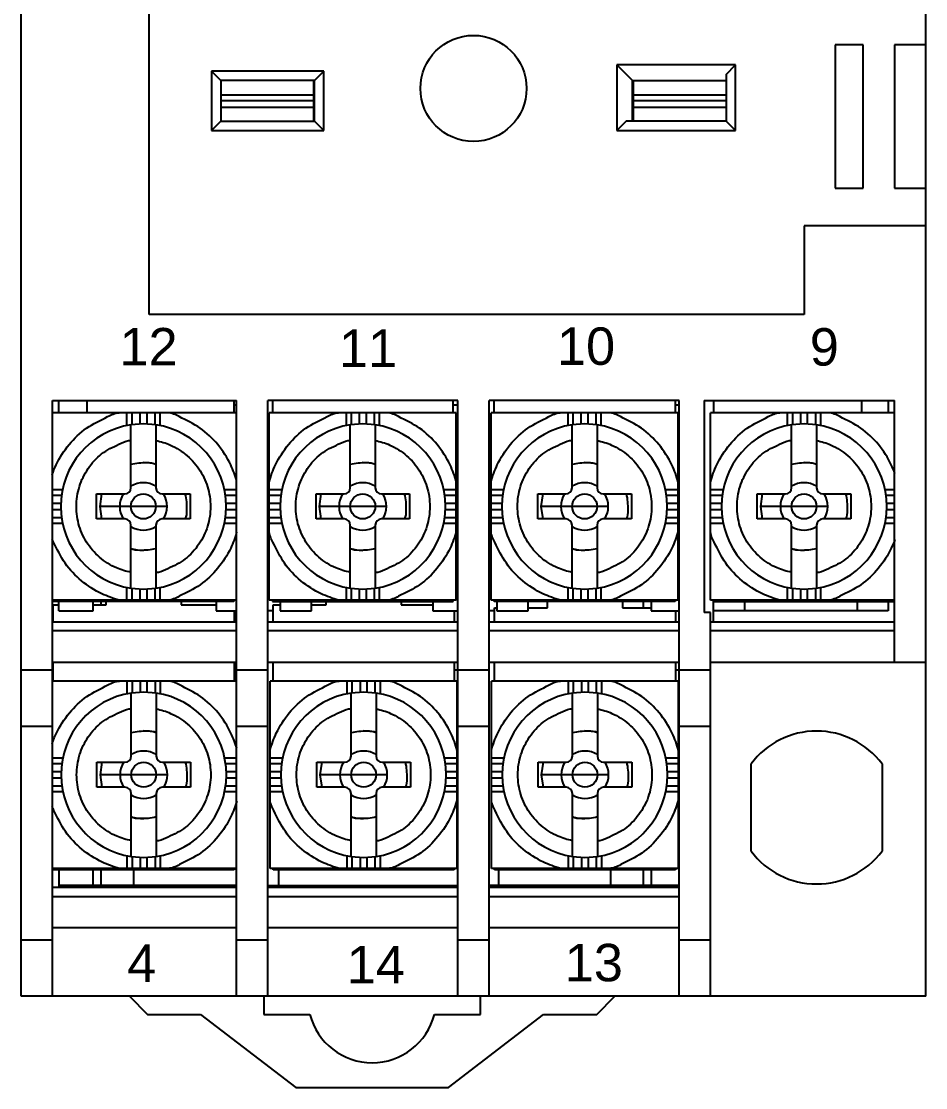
# Model space of a CAD drawing. Header units: millimetres. Extents: x -145.4 to -116.4, y 161.4 to 236.1.
# Drawn here: x -145.4 to -116.4, y 161.4 to 195.57 of the extents above; entities that cross this region are included whole.
import ezdxf

# ---------------------------------------------------------------- set-up
doc = ezdxf.new("R2010")
doc.units = ezdxf.units.MM
doc.layers.add('CMNT', color=7, linetype='Continuous', lineweight=13)
doc.layers.add('中線', color=3, linetype='Continuous', lineweight=25)
doc.styles.get("Standard").update_dxf_attribs({"font": 'simplex.shx', "bigfont": 'extfont2.shx'})

msp = doc.modelspace()

# ---------------------------------------------------------------- linework, layer by layer
at = {"layer": '中線', "color": 0}
for p, q in [((-145.4, 164.327), (-145.4, 236.121)), ((-116.403, 164.327), (-116.403, 236.121)), ((-141.301, 186.175), (-141.301, 204.274)), ((-119.302, 194.825), (-119.302, 190.225)), ((-118.403, 194.825), (-119.302, 194.825)), ((-118.403, 190.225), (-118.403, 194.825)), ((-117.403, 194.825), (-117.403, 190.225)), ((-116.403, 194.825), (-117.403, 194.825)), ((-122.502, 194.175), (-126.302, 194.175)), ((-126.302, 194.175), (-126.302, 192.075)), ((-125.802, 193.675), (-126.302, 194.175)), ((-122.802, 193.875), (-122.502, 194.175)), ((-122.502, 192.075), (-122.502, 194.175)), ((-139.001, 193.675), (-139.301, 193.975)), ((-135.701, 193.975), (-139.301, 193.975)), ((-139.301, 193.975), (-139.301, 192.075)), ((-136.001, 193.675), (-135.701, 193.975)), ((-135.701, 192.075), (-135.701, 193.975)), ((-122.802, 193.875), (-122.802, 192.375)), ((-136.001, 193.675), (-139.001, 193.675)), ((-139.001, 193.675), (-139.001, 192.375)), ((-136.025, 192.375), (-136.025, 193.675)), ((-136.001, 193.475), (-136.025, 193.475)), ((-136.001, 192.375), (-136.001, 193.675)), ((-125.779, 193.475), (-125.802, 193.475)), ((-125.8, 192.375), (-125.8, 193.677)), ((-125.798, 193.675), (-122.802, 193.675)), ((-125.779, 193.675), (-125.779, 192.375)), ((-139.001, 193.221), (-136.025, 193.221)), ((-125.779, 193.221), (-122.802, 193.221)), ((-136.025, 193.025), (-139.001, 193.025)), ((-139.001, 192.828), (-136.025, 192.828)), ((-122.802, 193.025), (-125.779, 193.025)), ((-125.779, 192.828), (-122.802, 192.828)), ((-139.001, 192.375), (-139.301, 192.075)), ((-139.301, 192.075), (-135.701, 192.075)), ((-139.001, 192.375), (-136.001, 192.375)), ((-136.001, 192.375), (-135.701, 192.075)), ((-126.002, 192.375), (-126.302, 192.075)), ((-126.302, 192.075), (-122.502, 192.075)), ((-122.802, 192.375), (-126.002, 192.375)), ((-122.802, 192.375), (-122.502, 192.075)), ((-119.302, 190.225), (-118.403, 190.225)), ((-117.403, 190.225), (-116.403, 190.225)), ((-120.302, 189.025), (-120.302, 186.175)), ((-116.403, 189.025), (-120.302, 189.025)), ((-120.302, 186.175), (-141.301, 186.175)), ((-144.4, 183.426), (-138.501, 183.426)), ((-144.4, 164.327), (-144.4, 183.426)), ((-144.2, 183.026), (-144.2, 183.426)), ((-143.285, 183.026), (-143.285, 183.426)), ((-138.586, 183.426), (-138.586, 183.026)), ((-138.501, 183.276), (-138.586, 183.276)), ((-138.501, 164.327), (-138.501, 183.426)), ((-131.402, 183.426), (-137.501, 183.426)), ((-137.501, 164.327), (-137.501, 183.426)), ((-137.351, 183.426), (-137.351, 183.026)), ((-131.551, 183.026), (-131.551, 183.426)), ((-131.402, 183.276), (-131.551, 183.276)), ((-131.402, 164.327), (-131.402, 183.426)), ((-124.302, 183.426), (-130.402, 183.426)), ((-130.402, 164.327), (-130.402, 183.426)), ((-130.24, 183.026), (-130.24, 183.426)), ((-124.44, 183.426), (-124.44, 183.026)), ((-124.302, 183.276), (-124.44, 183.276)), ((-124.302, 164.327), (-124.302, 183.426)), ((-123.502, 183.426), (-117.403, 183.426)), ((-123.502, 183.426), (-123.502, 176.626)), ((-123.202, 183.426), (-123.202, 183.026)), ((-118.453, 183.026), (-118.453, 183.426)), ((-117.603, 183.426), (-117.603, 183.026)), ((-117.403, 175.026), (-117.403, 183.426)), ((-138.501, 183.026), (-144.4, 183.026)), ((-142.023, 183.026), (-142.023, 182.621)), ((-141.849, 182.651), (-141.849, 183.026)), ((-141.59, 182.674), (-141.59, 183.026)), ((-141.381, 183.026), (-141.381, 182.674)), ((-141.121, 183.026), (-141.121, 182.651)), ((-140.948, 182.621), (-140.948, 183.026)), ((-131.452, 183.026), (-137.451, 183.026)), ((-137.451, 177.026), (-137.451, 183.026)), ((-134.988, 183.026), (-134.988, 182.621)), ((-134.815, 182.651), (-134.815, 183.026)), ((-134.555, 182.674), (-134.555, 183.026)), ((-134.347, 183.026), (-134.347, 182.674)), ((-134.087, 183.026), (-134.087, 182.651)), ((-133.914, 182.621), (-133.914, 183.026)), ((-131.452, 177.026), (-131.452, 183.026)), ((-124.34, 183.026), (-130.34, 183.026)), ((-130.34, 177.026), (-130.34, 183.026)), ((-127.877, 183.026), (-127.877, 182.621)), ((-127.704, 182.651), (-127.704, 183.026)), ((-127.444, 182.674), (-127.444, 183.026)), ((-127.236, 183.026), (-127.236, 182.674)), ((-126.976, 183.026), (-126.976, 182.651)), ((-126.803, 182.621), (-126.803, 183.026)), ((-124.34, 177.026), (-124.34, 183.026)), ((-117.403, 183.026), (-123.302, 183.026)), ((-123.302, 177.026), (-123.302, 183.026)), ((-120.84, 183.026), (-120.84, 182.621)), ((-120.666, 182.651), (-120.666, 183.026)), ((-120.407, 182.674), (-120.407, 183.026)), ((-120.198, 183.026), (-120.198, 182.674)), ((-119.938, 183.026), (-119.938, 182.651)), ((-119.765, 182.621), (-119.765, 183.026)), ((-141.485, 182.676), (-141.885, 182.645)), ((-141.885, 180.626), (-141.885, 182.645)), ((-141.085, 182.645), (-141.485, 182.676)), ((-141.085, 182.645), (-141.085, 180.626)), ((-134.451, 182.676), (-134.851, 182.645)), ((-134.851, 180.626), (-134.851, 182.645)), ((-134.051, 182.645), (-134.451, 182.676)), ((-134.051, 182.645), (-134.051, 180.626)), ((-127.34, 182.676), (-127.74, 182.645)), ((-127.74, 180.626), (-127.74, 182.645)), ((-126.94, 182.645), (-127.34, 182.676)), ((-126.94, 182.645), (-126.94, 180.626)), ((-120.302, 182.676), (-120.702, 182.645)), ((-120.702, 180.626), (-120.702, 182.645)), ((-119.902, 182.645), (-120.302, 182.676)), ((-119.902, 182.645), (-119.902, 180.626)), ((-131.452, 180.976), (-131.402, 180.976)), ((-124.34, 180.976), (-124.302, 180.976)), ((-144.08, 180.563), (-144.4, 180.563)), ((-138.501, 180.563), (-138.891, 180.563)), ((-137.046, 180.563), (-137.451, 180.563)), ((-131.452, 180.563), (-131.856, 180.563)), ((-129.935, 180.563), (-130.34, 180.563)), ((-124.34, 180.563), (-124.745, 180.563)), ((-122.897, 180.563), (-123.302, 180.563)), ((-117.403, 180.563), (-117.708, 180.563)), ((-144.4, 180.39), (-144.11, 180.39)), ((-144.4, 180.13), (-144.133, 180.13)), ((-142.985, 180.426), (-142.085, 180.426)), ((-142.985, 179.626), (-142.985, 180.426)), ((-142.827, 180.426), (-142.885, 180.026)), ((-140.885, 180.426), (-139.986, 180.426)), ((-139.986, 180.426), (-139.986, 179.626)), ((-138.861, 180.39), (-138.501, 180.39)), ((-138.838, 180.13), (-138.501, 180.13)), ((-137.451, 180.39), (-137.076, 180.39)), ((-137.451, 180.13), (-137.099, 180.13)), ((-135.951, 180.426), (-135.051, 180.426)), ((-135.951, 179.626), (-135.951, 180.426)), ((-135.793, 180.426), (-135.851, 180.026)), ((-133.851, 180.426), (-132.951, 180.426)), ((-132.951, 180.426), (-132.951, 179.626)), ((-131.827, 180.39), (-131.452, 180.39)), ((-131.804, 180.13), (-131.452, 180.13)), ((-130.34, 180.39), (-129.965, 180.39)), ((-130.34, 180.13), (-129.988, 180.13)), ((-128.84, 180.426), (-127.94, 180.426)), ((-128.84, 179.626), (-128.84, 180.426)), ((-128.681, 180.426), (-128.74, 180.026)), ((-126.74, 180.426), (-125.84, 180.426)), ((-125.84, 180.426), (-125.84, 179.626)), ((-124.715, 180.39), (-124.34, 180.39)), ((-124.692, 180.13), (-124.34, 180.13)), ((-123.302, 180.39), (-122.927, 180.39)), ((-123.302, 180.13), (-122.95, 180.13)), ((-121.802, 180.426), (-120.902, 180.426)), ((-121.802, 179.626), (-121.802, 180.426)), ((-121.644, 180.426), (-121.702, 180.026)), ((-119.702, 180.426), (-118.803, 180.426)), ((-118.803, 180.426), (-118.803, 179.626)), ((-117.678, 180.39), (-117.403, 180.39)), ((-117.655, 180.13), (-117.403, 180.13)), ((-144.133, 179.922), (-144.4, 179.922)), ((-140.725, 180.026), (-142.885, 180.026)), ((-142.885, 180.026), (-142.827, 179.626)), ((-138.501, 179.922), (-138.838, 179.922)), ((-137.099, 179.922), (-137.451, 179.922)), ((-133.691, 180.026), (-135.851, 180.026)), ((-135.851, 180.026), (-135.793, 179.626)), ((-131.452, 179.922), (-131.804, 179.922)), ((-129.988, 179.922), (-130.34, 179.922)), ((-126.58, 180.026), (-128.74, 180.026)), ((-128.74, 180.026), (-128.681, 179.626)), ((-124.34, 179.922), (-124.692, 179.922)), ((-122.95, 179.922), (-123.302, 179.922)), ((-119.542, 180.026), (-121.702, 180.026)), ((-121.702, 180.026), (-121.644, 179.626)), ((-117.403, 179.922), (-117.655, 179.922)), ((-144.11, 179.662), (-144.4, 179.662)), ((-144.4, 179.489), (-144.08, 179.489)), ((-142.085, 179.626), (-142.985, 179.626)), ((-141.885, 177.406), (-141.885, 179.426)), ((-141.085, 179.426), (-141.085, 177.406)), ((-139.986, 179.626), (-140.885, 179.626)), ((-138.891, 179.489), (-138.501, 179.489)), ((-138.501, 179.662), (-138.861, 179.662)), ((-137.076, 179.662), (-137.451, 179.662)), ((-137.451, 179.489), (-137.046, 179.489)), ((-135.051, 179.626), (-135.951, 179.626)), ((-134.851, 177.406), (-134.851, 179.426)), ((-134.051, 179.426), (-134.051, 177.406)), ((-132.951, 179.626), (-133.851, 179.626)), ((-131.856, 179.489), (-131.452, 179.489)), ((-131.452, 179.662), (-131.827, 179.662)), ((-129.965, 179.662), (-130.34, 179.662)), ((-130.34, 179.489), (-129.935, 179.489)), ((-127.94, 179.626), (-128.84, 179.626)), ((-127.74, 177.406), (-127.74, 179.426)), ((-126.94, 179.426), (-126.94, 177.406)), ((-125.84, 179.626), (-126.74, 179.626)), ((-124.745, 179.489), (-124.34, 179.489)), ((-124.34, 179.662), (-124.715, 179.662)), ((-122.927, 179.662), (-123.302, 179.662)), ((-123.302, 179.489), (-122.897, 179.489)), ((-120.902, 179.626), (-121.802, 179.626)), ((-120.702, 177.406), (-120.702, 179.426)), ((-119.902, 179.426), (-119.902, 177.406)), ((-118.803, 179.626), (-119.702, 179.626)), ((-117.708, 179.489), (-117.403, 179.489)), ((-117.403, 179.662), (-117.678, 179.662)), ((-131.452, 178.976), (-131.402, 178.976)), ((-124.34, 178.976), (-124.302, 178.976)), ((-142.023, 177.431), (-142.023, 177.026)), ((-141.885, 177.406), (-141.485, 177.376)), ((-141.849, 177.026), (-141.849, 177.401)), ((-141.59, 177.026), (-141.59, 177.378)), ((-141.485, 177.376), (-141.085, 177.406)), ((-141.381, 177.378), (-141.381, 177.026)), ((-141.121, 177.401), (-141.121, 177.026)), ((-140.948, 177.026), (-140.948, 177.431)), ((-134.988, 177.431), (-134.988, 177.026)), ((-134.851, 177.406), (-134.451, 177.376)), ((-134.815, 177.026), (-134.815, 177.401)), ((-134.555, 177.026), (-134.555, 177.378)), ((-134.451, 177.376), (-134.051, 177.406)), ((-134.347, 177.378), (-134.347, 177.026)), ((-134.087, 177.401), (-134.087, 177.026)), ((-133.914, 177.026), (-133.914, 177.431)), ((-127.877, 177.431), (-127.877, 177.026)), ((-127.74, 177.406), (-127.34, 177.376)), ((-127.704, 177.026), (-127.704, 177.401)), ((-127.444, 177.026), (-127.444, 177.378)), ((-127.34, 177.376), (-126.94, 177.406)), ((-127.236, 177.378), (-127.236, 177.026)), ((-126.976, 177.401), (-126.976, 177.026)), ((-126.803, 177.026), (-126.803, 177.431)), ((-120.84, 177.431), (-120.84, 177.026)), ((-120.702, 177.406), (-120.302, 177.376)), ((-120.666, 177.026), (-120.666, 177.401)), ((-120.407, 177.026), (-120.407, 177.378)), ((-120.302, 177.376), (-119.902, 177.406)), ((-120.198, 177.378), (-120.198, 177.026)), ((-119.938, 177.401), (-119.938, 177.026)), ((-119.765, 177.026), (-119.765, 177.431)), ((-138.501, 177.026), (-144.4, 177.026)), ((-144.385, 176.976), (-144.385, 177.026)), ((-138.586, 176.976), (-144.385, 176.976)), ((-144.376, 176.876), (-144.2, 176.876)), ((-144.376, 176.326), (-144.376, 176.876)), ((-144.2, 176.676), (-144.2, 176.976)), ((-143.101, 176.676), (-143.101, 176.976)), ((-143.101, 176.876), (-142.676, 176.876)), ((-142.851, 176.976), (-142.851, 176.876)), ((-142.676, 176.876), (-142.676, 176.976)), ((-140.276, 176.976), (-140.276, 176.876)), ((-140.276, 176.876), (-139.151, 176.876)), ((-139.151, 176.976), (-139.151, 176.676)), ((-138.586, 177.026), (-138.586, 176.976)), ((-131.452, 177.026), (-137.451, 177.026)), ((-137.351, 177.026), (-137.351, 176.976)), ((-137.351, 176.976), (-131.551, 176.976)), ((-137.325, 176.876), (-137.101, 176.876)), ((-137.325, 176.326), (-137.325, 176.876)), ((-137.101, 176.976), (-137.101, 176.676)), ((-136.101, 176.676), (-136.101, 176.976)), ((-136.101, 176.876), (-135.626, 176.876)), ((-135.626, 176.876), (-135.626, 176.976)), ((-133.226, 176.976), (-133.226, 176.876)), ((-133.226, 176.876), (-132.201, 176.876)), ((-132.201, 176.976), (-132.201, 176.676)), ((-131.551, 176.976), (-131.551, 177.026)), ((-124.34, 177.026), (-130.34, 177.026)), ((-130.24, 176.976), (-130.24, 177.026)), ((-124.44, 176.976), (-130.24, 176.976)), ((-130.228, 176.776), (-130.152, 176.776)), ((-130.228, 176.326), (-130.228, 176.776)), ((-130.152, 176.976), (-130.152, 176.676)), ((-129.152, 176.676), (-129.152, 176.976)), ((-129.152, 176.776), (-128.528, 176.776)), ((-128.528, 176.776), (-128.528, 176.976)), ((-126.129, 176.976), (-126.129, 176.776)), ((-126.129, 176.776), (-125.202, 176.776)), ((-125.452, 176.776), (-125.452, 176.976)), ((-125.202, 176.976), (-125.202, 176.676)), ((-124.44, 177.026), (-124.44, 176.976)), ((-117.403, 177.026), (-123.302, 177.026)), ((-123.202, 176.326), (-123.202, 177.026)), ((-123.202, 176.976), (-117.403, 176.976)), ((-122.202, 176.676), (-122.202, 176.976)), ((-118.603, 176.976), (-118.603, 176.676)), ((-117.603, 176.976), (-117.603, 176.676)), ((-144.2, 176.676), (-143.101, 176.676)), ((-139.151, 176.676), (-138.501, 176.676)), ((-138.576, 176.676), (-138.576, 176.326)), ((-137.325, 176.676), (-137.501, 176.676)), ((-137.101, 176.676), (-136.101, 176.676)), ((-132.201, 176.676), (-131.402, 176.676)), ((-131.526, 176.676), (-131.526, 176.326)), ((-130.228, 176.676), (-130.402, 176.676)), ((-130.152, 176.676), (-129.152, 176.676)), ((-125.202, 176.676), (-124.302, 176.676)), ((-124.429, 176.676), (-124.429, 176.326)), ((-123.302, 176.626), (-123.502, 176.626)), ((-123.302, 164.327), (-123.302, 176.626)), ((-117.603, 176.676), (-123.202, 176.676)), ((-144.4, 176.326), (-138.501, 176.326)), ((-144.4, 176.046), (-138.501, 176.046)), ((-137.501, 176.326), (-131.402, 176.326)), ((-137.501, 176.046), (-131.402, 176.046)), ((-130.402, 176.326), (-124.302, 176.326)), ((-130.402, 176.046), (-124.302, 176.046)), ((-123.302, 176.326), (-117.403, 176.326)), ((-123.302, 176.046), (-117.403, 176.046)), ((-138.501, 175.026), (-144.4, 175.026)), ((-144.376, 174.426), (-144.376, 175.026)), ((-138.576, 175.026), (-138.576, 174.426)), ((-131.402, 175.026), (-137.501, 175.026)), ((-137.325, 174.426), (-137.325, 175.026)), ((-131.526, 175.026), (-131.526, 174.426)), ((-124.302, 175.026), (-130.402, 175.026)), ((-130.228, 174.426), (-130.228, 175.026)), ((-124.429, 175.026), (-124.429, 174.426)), ((-116.403, 175.026), (-123.302, 175.026)), ((-144.4, 174.776), (-145.4, 174.776)), ((-137.501, 174.776), (-138.576, 174.776)), ((-130.402, 174.776), (-131.526, 174.776)), ((-123.302, 174.776), (-124.429, 174.776)), ((-138.501, 174.426), (-144.4, 174.426)), ((-142.013, 174.426), (-142.013, 174.021)), ((-141.84, 174.051), (-141.84, 174.426)), ((-141.58, 174.074), (-141.58, 174.426)), ((-141.372, 174.426), (-141.372, 174.074)), ((-141.112, 174.426), (-141.112, 174.051)), ((-140.939, 174.021), (-140.939, 174.426)), ((-131.426, 174.426), (-137.425, 174.426)), ((-137.425, 168.427), (-137.425, 174.426)), ((-134.963, 174.426), (-134.963, 174.021)), ((-134.79, 174.051), (-134.79, 174.426)), ((-134.53, 174.074), (-134.53, 174.426)), ((-134.321, 174.426), (-134.321, 174.074)), ((-134.062, 174.426), (-134.062, 174.051)), ((-133.888, 174.021), (-133.888, 174.426)), ((-131.426, 168.427), (-131.426, 174.426)), ((-124.329, 174.426), (-130.328, 174.426)), ((-130.328, 168.427), (-130.328, 174.426)), ((-127.866, 174.426), (-127.866, 174.021)), ((-127.692, 174.051), (-127.692, 174.426)), ((-127.433, 174.074), (-127.433, 174.426)), ((-127.224, 174.426), (-127.224, 174.074)), ((-126.964, 174.426), (-126.964, 174.051)), ((-126.791, 174.021), (-126.791, 174.426)), ((-124.329, 168.427), (-124.329, 174.426)), ((-141.476, 174.076), (-141.876, 174.046)), ((-141.876, 172.026), (-141.876, 174.046)), ((-141.076, 174.046), (-141.476, 174.076)), ((-141.076, 174.046), (-141.076, 172.026)), ((-134.426, 174.076), (-134.826, 174.046)), ((-134.826, 172.026), (-134.826, 174.046)), ((-134.026, 174.046), (-134.426, 174.076)), ((-134.026, 174.046), (-134.026, 172.026)), ((-127.328, 174.076), (-127.728, 174.046)), ((-127.728, 172.026), (-127.728, 174.046)), ((-126.928, 174.046), (-127.328, 174.076)), ((-126.928, 174.046), (-126.928, 172.026)), ((-144.4, 172.976), (-145.4, 172.976)), ((-137.501, 172.976), (-138.501, 172.976)), ((-130.402, 172.976), (-131.402, 172.976)), ((-123.302, 172.976), (-124.302, 172.976)), ((-144.071, 171.964), (-144.4, 171.964)), ((-138.501, 171.964), (-138.881, 171.964)), ((-137.02, 171.964), (-137.425, 171.964)), ((-131.426, 171.964), (-131.831, 171.964)), ((-129.923, 171.964), (-130.328, 171.964)), ((-124.329, 171.964), (-124.734, 171.964)), ((-144.4, 171.791), (-144.101, 171.791)), ((-142.976, 171.826), (-142.076, 171.826)), ((-142.976, 171.027), (-142.976, 171.826)), ((-142.818, 171.826), (-142.876, 171.427)), ((-140.876, 171.826), (-139.976, 171.826)), ((-139.976, 171.826), (-139.976, 171.027)), ((-138.851, 171.791), (-138.501, 171.791)), ((-137.425, 171.791), (-137.05, 171.791)), ((-135.925, 171.826), (-135.026, 171.826)), ((-135.925, 171.027), (-135.925, 171.826)), ((-135.767, 171.826), (-135.825, 171.427)), ((-133.826, 171.826), (-132.926, 171.826)), ((-132.926, 171.826), (-132.926, 171.027)), ((-131.801, 171.791), (-131.426, 171.791)), ((-130.328, 171.791), (-129.953, 171.791)), ((-128.828, 171.826), (-127.928, 171.826)), ((-128.828, 171.027), (-128.828, 171.826)), ((-128.67, 171.826), (-128.728, 171.427)), ((-126.729, 171.826), (-125.829, 171.826)), ((-125.829, 171.826), (-125.829, 171.027)), ((-124.704, 171.791), (-124.329, 171.791)), ((-122.002, 168.977), (-122.002, 171.776)), ((-117.803, 171.776), (-117.803, 168.977)), ((-144.4, 171.531), (-144.124, 171.531)), ((-144.124, 171.322), (-144.4, 171.322)), ((-140.716, 171.427), (-142.876, 171.427)), ((-142.876, 171.427), (-142.818, 171.027)), ((-138.828, 171.531), (-138.501, 171.531)), ((-138.501, 171.322), (-138.828, 171.322)), ((-137.425, 171.531), (-137.073, 171.531)), ((-137.073, 171.322), (-137.425, 171.322)), ((-133.666, 171.427), (-135.825, 171.427)), ((-135.825, 171.427), (-135.767, 171.027)), ((-131.778, 171.531), (-131.426, 171.531)), ((-131.426, 171.322), (-131.778, 171.322)), ((-130.328, 171.531), (-129.976, 171.531)), ((-129.976, 171.322), (-130.328, 171.322)), ((-126.569, 171.427), (-128.728, 171.427)), ((-128.728, 171.427), (-128.67, 171.027)), ((-124.681, 171.531), (-124.329, 171.531)), ((-124.329, 171.322), (-124.681, 171.322)), ((-144.101, 171.063), (-144.4, 171.063)), ((-144.4, 170.889), (-144.071, 170.889)), ((-142.076, 171.027), (-142.976, 171.027)), ((-139.976, 171.027), (-140.876, 171.027)), ((-138.881, 170.889), (-138.501, 170.889)), ((-138.501, 171.063), (-138.851, 171.063)), ((-137.05, 171.063), (-137.425, 171.063)), ((-137.425, 170.889), (-137.02, 170.889)), ((-135.026, 171.027), (-135.925, 171.027)), ((-132.926, 171.027), (-133.826, 171.027)), ((-131.831, 170.889), (-131.426, 170.889)), ((-131.426, 171.063), (-131.801, 171.063)), ((-129.953, 171.063), (-130.328, 171.063)), ((-130.328, 170.889), (-129.923, 170.889)), ((-127.928, 171.027), (-128.828, 171.027)), ((-125.829, 171.027), (-126.729, 171.027)), ((-124.734, 170.889), (-124.329, 170.889)), ((-124.329, 171.063), (-124.704, 171.063)), ((-124.302, 171.077), (-124.329, 171.077)), ((-141.876, 168.807), (-141.876, 170.827)), ((-141.076, 170.827), (-141.076, 168.807)), ((-134.826, 168.807), (-134.826, 170.827)), ((-134.026, 170.827), (-134.026, 168.807)), ((-127.728, 168.807), (-127.728, 170.827)), ((-126.928, 170.827), (-126.928, 168.807)), ((-142.013, 168.832), (-142.013, 168.427)), ((-140.939, 168.427), (-140.939, 168.832)), ((-134.963, 168.832), (-134.963, 168.427)), ((-133.888, 168.427), (-133.888, 168.832)), ((-127.866, 168.832), (-127.866, 168.427)), ((-126.791, 168.427), (-126.791, 168.832)), ((-141.876, 168.807), (-141.476, 168.777)), ((-141.84, 168.427), (-141.84, 168.802)), ((-141.58, 168.427), (-141.58, 168.779)), ((-141.476, 168.777), (-141.076, 168.807)), ((-141.372, 168.779), (-141.372, 168.427)), ((-141.112, 168.802), (-141.112, 168.427)), ((-134.826, 168.807), (-134.426, 168.777)), ((-134.79, 168.427), (-134.79, 168.802)), ((-134.53, 168.427), (-134.53, 168.779)), ((-134.426, 168.777), (-134.026, 168.807)), ((-134.321, 168.779), (-134.321, 168.427)), ((-134.062, 168.802), (-134.062, 168.427)), ((-131.402, 168.777), (-131.426, 168.777)), ((-127.728, 168.807), (-127.328, 168.777)), ((-127.692, 168.427), (-127.692, 168.802)), ((-127.433, 168.427), (-127.433, 168.779)), ((-127.328, 168.777), (-126.928, 168.807)), ((-127.224, 168.779), (-127.224, 168.427)), ((-126.964, 168.802), (-126.964, 168.427)), ((-124.302, 168.777), (-124.329, 168.777)), ((-138.501, 168.427), (-144.4, 168.427)), ((-144.376, 168.377), (-144.376, 168.427)), ((-138.576, 168.377), (-144.376, 168.377)), ((-144.2, 168.377), (-144.2, 167.827)), ((-143.101, 167.877), (-143.101, 168.377)), ((-142.851, 168.377), (-142.851, 167.877)), ((-141.801, 168.377), (-141.801, 167.877)), ((-138.576, 168.427), (-138.576, 168.377)), ((-131.426, 168.427), (-137.425, 168.427)), ((-137.325, 168.377), (-137.325, 168.427)), ((-131.526, 168.377), (-137.325, 168.377)), ((-137.151, 168.377), (-137.151, 167.877)), ((-131.526, 168.427), (-131.526, 168.377)), ((-124.329, 168.427), (-130.328, 168.427)), ((-130.228, 168.377), (-130.228, 168.427)), ((-124.429, 168.377), (-130.228, 168.377)), ((-130.102, 168.377), (-130.102, 167.877)), ((-126.502, 167.877), (-126.502, 168.377)), ((-125.452, 167.877), (-125.452, 168.377)), ((-125.202, 168.377), (-125.202, 167.877)), ((-124.429, 168.427), (-124.429, 168.377)), ((-144.4, 167.827), (-138.501, 167.827)), ((-138.501, 167.877), (-144.2, 167.877)), ((-137.501, 167.877), (-131.402, 167.877)), ((-137.501, 167.827), (-131.402, 167.827)), ((-124.302, 167.877), (-130.402, 167.877)), ((-130.402, 167.827), (-124.302, 167.827)), ((-144.4, 167.527), (-138.501, 167.527)), ((-137.501, 167.527), (-131.402, 167.527)), ((-130.402, 167.527), (-124.302, 167.527)), ((-144.4, 166.527), (-138.501, 166.527)), ((-137.501, 166.527), (-131.402, 166.527)), ((-130.402, 166.527), (-124.302, 166.527)), ((-144.4, 166.127), (-145.4, 166.127)), ((-137.501, 166.127), (-138.501, 166.127)), ((-130.402, 166.127), (-131.402, 166.127)), ((-123.302, 166.127), (-124.302, 166.127)), ((-116.403, 164.327), (-145.4, 164.327)), ((-141.929, 164.327), (-141.351, 163.748)), ((-137.626, 164.327), (-137.626, 163.748)), ((-130.677, 163.748), (-130.677, 164.327)), ((-126.952, 163.748), (-126.373, 164.327)), ((-141.351, 163.748), (-139.651, 163.748)), ((-139.651, 163.748), (-136.601, 161.399)), ((-137.626, 163.748), (-136.151, 163.748)), ((-132.151, 163.748), (-130.677, 163.748)), ((-131.701, 161.399), (-128.652, 163.748)), ((-128.652, 163.748), (-126.952, 163.748)), ((-136.601, 161.399), (-131.701, 161.399))]:
    msp.add_line(p, q, dxfattribs=at)
for centre, radius in [((-130.902, 193.425), 1.7), ((-141.485, 180.026), 0.4), ((-134.451, 180.026), 0.4), ((-127.34, 180.026), 0.4), ((-120.302, 180.026), 0.4), ((-141.476, 171.427), 0.4), ((-134.426, 171.427), 0.4), ((-127.328, 171.427), 0.4)]:
    msp.add_circle(centre, radius, dxfattribs=at)
for centre, radius, start, end in [((-141.485, 180.026), 2.65, 98.6816, 261.3184), ((-141.485, 180.026), 2.65, 278.6816, 81.3184), ((-134.451, 180.026), 2.65, 98.6816, 261.3184), ((-134.451, 180.026), 2.65, 278.6816, 81.3184), ((-127.34, 180.026), 2.65, 98.6816, 261.3184), ((-127.34, 180.026), 2.65, 278.6816, 81.3184), ((-120.302, 180.026), 2.65, 98.6816, 261.3184), ((-120.302, 180.026), 2.65, 278.6816, 81.3184), ((-141.485, 180.026), 1.406, 73.4125, 90), ((-134.451, 180.026), 1.406, 73.4125, 90), ((-127.34, 180.026), 1.406, 73.4125, 90), ((-120.302, 180.026), 1.406, 73.4125, 90), ((-142.085, 180.626), 0.2, 270, 0), ((-141.485, 180.026), 0.76, 58.2431, 121.7569), ((-140.885, 180.626), 0.2, 180, 270), ((-135.051, 180.626), 0.2, 270, 0), ((-134.451, 180.026), 0.76, 58.2431, 121.7569), ((-133.851, 180.626), 0.2, 180, 270), ((-127.94, 180.626), 0.2, 270, 0), ((-127.34, 180.026), 0.76, 58.2431, 121.7569), ((-126.74, 180.626), 0.2, 180, 270), ((-120.902, 180.626), 0.2, 270, 0), ((-120.302, 180.026), 0.76, 58.2431, 121.7569), ((-119.702, 180.626), 0.2, 180, 270), ((-141.485, 180.026), 0.76, 148.2431, 211.7569), ((-141.485, 180.026), 0.76, 328.2431, 31.7569), ((-134.451, 180.026), 0.76, 148.2431, 211.7569), ((-134.451, 180.026), 0.76, 328.2431, 31.7569), ((-127.34, 180.026), 0.76, 148.2431, 211.7569), ((-127.34, 180.026), 0.76, 328.2431, 31.7569), ((-120.302, 180.026), 0.76, 148.2431, 211.7569), ((-120.302, 180.026), 0.76, 328.2431, 31.7569), ((-142.085, 179.426), 0.2, 0, 90), ((-140.885, 179.426), 0.2, 90, 180), ((-135.051, 179.426), 0.2, 0, 90), ((-133.851, 179.426), 0.2, 90, 180), ((-127.94, 179.426), 0.2, 0, 90), ((-126.74, 179.426), 0.2, 90, 180), ((-120.902, 179.426), 0.2, 0, 90), ((-119.702, 179.426), 0.2, 90, 180), ((-141.485, 180.026), 0.76, 238.2431, 301.7569), ((-134.451, 180.026), 0.76, 238.2431, 301.7569), ((-127.34, 180.026), 0.76, 238.2431, 301.7569), ((-120.302, 180.026), 0.76, 238.2431, 301.7569), ((-141.485, 180.026), 1.406, 253.4125, 270), ((-134.451, 180.026), 1.406, 253.4125, 270), ((-127.34, 180.026), 1.406, 253.4125, 270), ((-120.302, 180.026), 1.406, 253.4125, 270), ((-141.476, 171.427), 2.65, 98.6816, 261.3184), ((-141.476, 171.427), 2.65, 278.6816, 81.3184), ((-134.426, 171.427), 2.65, 98.6816, 261.3184), ((-134.426, 171.427), 2.65, 278.6816, 81.3184), ((-127.328, 171.427), 2.65, 98.6816, 261.3184), ((-127.328, 171.427), 2.65, 278.6816, 81.3184), ((-141.476, 171.427), 1.406, 73.4125, 90), ((-134.426, 171.427), 1.406, 73.4125, 90), ((-127.328, 171.427), 1.406, 73.4125, 90), ((-119.902, 170.202), 2.625, 36.8699, 143.1301), ((-142.076, 172.026), 0.2, 270, 0), ((-141.476, 171.427), 0.76, 58.2431, 121.7569), ((-140.876, 172.026), 0.2, 180, 270), ((-135.026, 172.026), 0.2, 270, 0), ((-134.426, 171.427), 0.76, 58.2431, 121.7569), ((-133.826, 172.026), 0.2, 180, 270), ((-127.928, 172.026), 0.2, 270, 0), ((-127.328, 171.427), 0.76, 58.2431, 121.7569), ((-126.729, 172.026), 0.2, 180, 270), ((-141.476, 171.427), 0.76, 148.2431, 211.7569), ((-141.476, 171.427), 0.76, 328.2431, 31.7569), ((-134.426, 171.427), 0.76, 148.2431, 211.7569), ((-134.426, 171.427), 0.76, 328.2431, 31.7569), ((-127.328, 171.427), 0.76, 148.2431, 211.7569), ((-127.328, 171.427), 0.76, 328.2431, 31.7569), ((-142.076, 170.827), 0.2, 0, 90), ((-140.876, 170.827), 0.2, 90, 180), ((-135.026, 170.827), 0.2, 0, 90), ((-133.826, 170.827), 0.2, 90, 180), ((-127.928, 170.827), 0.2, 0, 90), ((-126.729, 170.827), 0.2, 90, 180), ((-141.476, 171.427), 0.76, 238.2431, 301.7569), ((-134.426, 171.427), 0.76, 238.2431, 301.7569), ((-127.328, 171.427), 0.76, 238.2431, 301.7569), ((-141.476, 171.427), 1.406, 253.4125, 270), ((-134.426, 171.427), 1.406, 253.4125, 270), ((-127.328, 171.427), 1.406, 253.4125, 270), ((-119.902, 170.552), 2.625, 216.8699, 323.1301), ((-134.151, 164.264), 2.065, 194.4486, 345.5514)]:
    msp.add_arc(centre, radius, start, end, dxfattribs=at)
for points, knots in [([(-144.413, 181.044), (-144.376, 181.151), (-144.235, 181.495), (-143.893, 182.026), (-143.327, 182.572), (-142.754, 182.839), (-142.395, 183.029), (-142.266, 183.026)], [0, 0, 0, 0, 305.89108, 994.000213, 1682.109347, 2370.21848, 2714.940251, 2714.940251, 2714.940251, 2714.940251]), ([(-138.497, 180.85), (-138.545, 181.025), (-138.699, 181.438), (-139.078, 182.026), (-139.644, 182.572), (-140.217, 182.839), (-140.576, 183.029), (-140.704, 183.026)], [0, 0, 0, 0, 448.300988, 1081.823636, 1715.346284, 2348.868932, 2666.244532, 2666.244532, 2666.244532, 2666.244532]), ([(-137.451, 180.807), (-137.402, 180.997), (-137.246, 181.426), (-136.859, 182.026), (-136.293, 182.572), (-135.719, 182.839), (-135.361, 183.029), (-135.232, 183.026)], [0, 0, 0, 0, 473.507552, 1092.375885, 1711.244218, 2330.112551, 2640.146784, 2640.146784, 2640.146784, 2640.146784]), ([(-131.452, 180.807), (-131.501, 180.997), (-131.657, 181.426), (-132.044, 182.026), (-132.61, 182.572), (-133.183, 182.839), (-133.542, 183.029), (-133.67, 183.026)], [0, 0, 0, 0, 464.670286, 1071.988424, 1679.306563, 2286.6247, 2590.872637, 2590.872637, 2590.872637, 2590.872637]), ([(-130.34, 180.807), (-130.29, 180.997), (-130.134, 181.426), (-129.747, 182.026), (-129.182, 182.572), (-128.608, 182.839), (-128.249, 183.029), (-128.121, 183.026)], [0, 0, 0, 0, 459.880955, 1060.939499, 1661.998044, 2263.056586, 2564.168656, 2564.168656, 2564.168656, 2564.168656]), ([(-124.34, 180.807), (-124.39, 180.997), (-124.546, 181.426), (-124.933, 182.026), (-125.498, 182.572), (-126.072, 182.839), (-126.43, 183.029), (-126.559, 183.026)], [0, 0, 0, 0, 451.168969, 1040.841059, 1630.51315, 2220.185237, 2515.59304, 2515.59304, 2515.59304, 2515.59304]), ([(-123.302, 180.807), (-123.253, 180.997), (-123.097, 181.426), (-122.71, 182.026), (-122.144, 182.572), (-121.571, 182.839), (-121.212, 183.029), (-121.083, 183.026)], [0, 0, 0, 0, 446.60571, 1030.313679, 1614.021648, 2197.729616, 2490.149575, 2490.149575, 2490.149575, 2490.149575]), ([(-117.389, 181.086), (-117.423, 181.179), (-117.561, 181.508), (-117.895, 182.026), (-118.461, 182.572), (-119.034, 182.839), (-119.393, 183.029), (-119.521, 183.026)], [0, 0, 0, 0, 242.632934, 870.494778, 1498.356622, 2126.218466, 2440.758175, 2440.758175, 2440.758175, 2440.758175]), ([(-141.885, 177.914), (-142.045, 177.944), (-142.407, 178.056), (-142.912, 178.375), (-143.335, 178.868), (-143.594, 179.464), (-143.666, 180.11), (-143.544, 180.749), (-143.24, 181.32), (-142.781, 181.793), (-142.3, 182.002), (-141.991, 182.153), (-141.885, 182.138)], [0, 0, 0, 0, 434.981431, 1007.7738, 1580.56617, 2153.358539, 2726.150908, 3298.943275, 3871.735646, 4444.528015, 5017.320383, 5304.51805, 5304.51805, 5304.51805, 5304.51805]), ([(-141.085, 182.138), (-140.926, 182.108), (-140.564, 181.996), (-140.059, 181.677), (-139.636, 181.183), (-139.377, 180.587), (-139.305, 179.942), (-139.426, 179.303), (-139.731, 178.732), (-140.19, 178.259), (-140.671, 178.049), (-140.979, 177.899), (-141.085, 177.914)], [0, 0, 0, 0, 427.829765, 991.204677, 1554.579589, 2117.954502, 2681.329412, 3244.704325, 3808.079237, 4371.454148, 4934.829062, 5217.304821, 5217.304821, 5217.304821, 5217.304821]), ([(-134.851, 177.914), (-135.01, 177.944), (-135.373, 178.056), (-135.878, 178.375), (-136.301, 178.868), (-136.56, 179.464), (-136.632, 180.11), (-136.51, 180.749), (-136.206, 181.32), (-135.747, 181.793), (-135.266, 182.002), (-134.957, 182.153), (-134.851, 182.138)], [0, 0, 0, 0, 422.670453, 979.251477, 1535.832501, 2092.413525, 2648.994549, 3205.575571, 3762.156596, 4318.737619, 4875.318642, 5154.387953, 5154.387953, 5154.387953, 5154.387953]), ([(-134.051, 182.138), (-133.892, 182.108), (-133.53, 181.996), (-133.024, 181.677), (-132.602, 181.183), (-132.343, 180.587), (-132.271, 179.942), (-132.392, 179.303), (-132.696, 178.732), (-133.156, 178.259), (-133.636, 178.049), (-133.945, 177.899), (-134.051, 177.914)], [0, 0, 0, 0, 415.574334, 962.811047, 1510.04776, 2057.284473, 2604.521184, 3151.757897, 3698.99461, 4246.231323, 4793.468035, 5067.852114, 5067.852114, 5067.852114, 5067.852114]), ([(-127.74, 177.914), (-127.899, 177.944), (-128.261, 178.056), (-128.767, 178.375), (-129.19, 178.868), (-129.448, 179.464), (-129.52, 180.11), (-129.399, 180.749), (-129.095, 181.32), (-128.636, 181.793), (-128.155, 182.002), (-127.846, 182.153), (-127.74, 182.138)], [0, 0, 0, 0, 410.390432, 950.800876, 1491.211321, 2031.621767, 2572.032212, 3112.442655, 3652.8531, 4193.263545, 4733.673989, 5004.635383, 5004.635383, 5004.635383, 5004.635383]), ([(-126.94, 182.138), (-126.781, 182.108), (-126.419, 181.996), (-125.913, 181.677), (-125.49, 181.183), (-125.231, 180.587), (-125.159, 179.942), (-125.281, 179.303), (-125.585, 178.732), (-126.044, 178.259), (-126.525, 178.049), (-126.834, 177.899), (-126.94, 177.914)], [0, 0, 0, 0, 403.356697, 934.504976, 1465.653257, 1996.801537, 2527.949815, 3059.098095, 3590.246375, 4121.394654, 4652.542933, 4918.860286, 4918.860286, 4918.860286, 4918.860286]), ([(-120.702, 177.914), (-120.862, 177.944), (-121.224, 178.056), (-121.729, 178.375), (-122.152, 178.868), (-122.411, 179.464), (-122.483, 180.11), (-122.361, 180.749), (-122.057, 181.32), (-121.598, 181.793), (-121.117, 182.002), (-120.808, 182.153), (-120.702, 182.138)], [0, 0, 0, 0, 398.416797, 923.060117, 1447.703438, 1972.346759, 2496.990079, 3021.633398, 3546.276718, 4070.920038, 4595.56336, 4858.619128, 4858.619128, 4858.619128, 4858.619128]), ([(-119.902, 182.138), (-119.743, 182.108), (-119.381, 181.996), (-118.876, 181.677), (-118.453, 181.183), (-118.194, 180.587), (-118.122, 179.942), (-118.243, 179.303), (-118.548, 178.732), (-119.007, 178.259), (-119.488, 178.049), (-119.796, 177.899), (-119.902, 177.914)], [0, 0, 0, 0, 391.451649, 906.923118, 1422.394586, 1937.866056, 2453.337523, 2968.808993, 3484.280463, 3999.751931, 4515.223399, 4773.68041, 4773.68041, 4773.68041, 4773.68041]), ([(-141.085, 181.367), (-141.168, 181.419), (-141.454, 181.425), (-141.721, 181.416), (-141.885, 181.367)], [0, 0, 0, 0, 460.431174, 1273.216689, 1273.216689, 1273.216689, 1273.216689]), ([(-134.051, 181.367), (-134.134, 181.419), (-134.42, 181.425), (-134.687, 181.416), (-134.851, 181.367)], [0, 0, 0, 0, 447.116436, 1236.39784, 1236.39784, 1236.39784, 1236.39784]), ([(-126.94, 181.367), (-127.023, 181.419), (-127.309, 181.425), (-127.575, 181.416), (-127.74, 181.367)], [0, 0, 0, 0, 433.834462, 1199.669599, 1199.669599, 1199.669599, 1199.669599]), ([(-119.902, 181.367), (-119.985, 181.419), (-120.271, 181.425), (-120.538, 181.416), (-120.702, 181.367)], [0, 0, 0, 0, 420.88362, 1163.857021, 1163.857021, 1163.857021, 1163.857021]), ([(-140.144, 179.626), (-140.093, 179.709), (-140.086, 179.995), (-140.095, 180.261), (-140.144, 180.426)], [0, 0, 0, 0, 460.806894, 1274.255668, 1274.255668, 1274.255668, 1274.255668]), ([(-133.11, 179.626), (-133.059, 179.709), (-133.052, 179.995), (-133.061, 180.261), (-133.11, 180.426)], [0, 0, 0, 0, 447.556009, 1237.613389, 1237.613389, 1237.613389, 1237.613389]), ([(-125.998, 179.626), (-125.947, 179.709), (-125.941, 179.995), (-125.949, 180.261), (-125.998, 180.426)], [0, 0, 0, 0, 434.342231, 1201.073718, 1201.073718, 1201.073718, 1201.073718]), ([(-118.961, 179.626), (-118.91, 179.709), (-118.903, 179.995), (-118.912, 180.261), (-118.961, 180.426)], [0, 0, 0, 0, 421.462657, 1165.458213, 1165.458213, 1165.458213, 1165.458213]), ([(-138.497, 179.202), (-138.545, 179.027), (-138.699, 178.614), (-139.078, 178.026), (-139.644, 177.48), (-140.217, 177.213), (-140.576, 177.023), (-140.704, 177.026)], [0, 0, 0, 0, 456.410306, 1101.392748, 1746.375188, 2391.35763, 2714.474238, 2714.474238, 2714.474238, 2714.474238]), ([(-135.232, 177.026), (-135.422, 177.076), (-135.851, 177.232), (-136.451, 177.618), (-136.997, 178.184), (-137.264, 178.758), (-137.454, 179.116), (-137.451, 179.245)], [0, 0, 0, 0, 481.75539, 1111.403541, 1741.051691, 2370.699843, 2686.134438, 2686.134438, 2686.134438, 2686.134438]), ([(-131.452, 179.245), (-131.501, 179.055), (-131.657, 178.626), (-132.044, 178.026), (-132.61, 177.48), (-133.183, 177.213), (-133.542, 177.023), (-133.67, 177.026)], [0, 0, 0, 0, 473.390977, 1092.106947, 1710.822917, 2329.538888, 2639.496792, 2639.496792, 2639.496792, 2639.496792]), ([(-128.121, 177.026), (-128.311, 177.076), (-128.74, 177.232), (-129.34, 177.618), (-129.886, 178.184), (-130.153, 178.758), (-130.343, 179.116), (-130.34, 179.245)], [0, 0, 0, 0, 468.225804, 1080.190963, 1692.156122, 2304.121281, 2610.697233, 2610.697233, 2610.697233, 2610.697233]), ([(-124.34, 179.245), (-124.39, 179.055), (-124.546, 178.626), (-124.933, 178.026), (-125.498, 177.48), (-126.072, 177.213), (-126.43, 177.023), (-126.559, 177.026)], [0, 0, 0, 0, 459.978429, 1061.16437, 1662.35031, 2263.53625, 2564.712142, 2564.712142, 2564.712142, 2564.712142]), ([(-121.083, 177.026), (-121.273, 177.076), (-121.702, 177.232), (-122.302, 177.618), (-122.848, 178.184), (-123.116, 178.758), (-123.305, 179.116), (-123.302, 179.245)], [0, 0, 0, 0, 455.048039, 1049.790024, 1644.53201, 2239.273994, 2537.22166, 2537.22166, 2537.22166, 2537.22166]), ([(-142.266, 177.026), (-142.456, 177.076), (-142.885, 177.231), (-143.486, 177.619), (-144.03, 178.181), (-144.265, 178.684), (-144.399, 178.946), (-144.415, 178.98)], [0, 0, 0, 0, 540.20015, 1246.234859, 1952.269566, 2658.304275, 2761.836638, 2761.836638, 2761.836638, 2761.836638]), ([(-117.389, 178.966), (-117.423, 178.873), (-117.561, 178.544), (-117.895, 178.026), (-118.461, 177.48), (-119.034, 177.213), (-119.393, 177.023), (-119.521, 177.026)], [0, 0, 0, 0, 247.626029, 888.408518, 1529.191007, 2169.973497, 2490.986057, 2490.986057, 2490.986057, 2490.986057]), ([(-141.885, 178.684), (-141.803, 178.633), (-141.517, 178.627), (-141.25, 178.635), (-141.085, 178.684)], [0, 0, 0, 0, 466.298771, 1289.442192, 1289.442192, 1289.442192, 1289.442192]), ([(-134.851, 178.684), (-134.768, 178.633), (-134.482, 178.627), (-134.216, 178.635), (-134.051, 178.684)], [0, 0, 0, 0, 453.039544, 1252.776843, 1252.776843, 1252.776843, 1252.776843]), ([(-127.74, 178.684), (-127.657, 178.633), (-127.371, 178.627), (-127.105, 178.635), (-126.94, 178.684)], [0, 0, 0, 0, 439.814626, 1216.206371, 1216.206371, 1216.206371, 1216.206371]), ([(-120.702, 178.684), (-120.62, 178.633), (-120.334, 178.627), (-120.067, 178.635), (-119.902, 178.684)], [0, 0, 0, 0, 426.920934, 1180.551815, 1180.551815, 1180.551815, 1180.551815]), ([(-144.413, 172.418), (-144.374, 172.535), (-144.231, 172.888), (-143.883, 173.426), (-143.318, 173.972), (-142.744, 174.24), (-142.386, 174.43), (-142.257, 174.426)], [0, 0, 0, 0, 339.654306, 1047.390108, 1755.125909, 2462.861711, 2817.415846, 2817.415846, 2817.415846, 2817.415846]), ([(-138.495, 172.277), (-138.542, 172.442), (-138.695, 172.846), (-139.069, 173.426), (-139.634, 173.972), (-140.208, 174.24), (-140.567, 174.43), (-140.695, 174.426)], [0, 0, 0, 0, 446.210784, 1109.70372, 1773.196655, 2436.689591, 2769.079392, 2769.079392, 2769.079392, 2769.079392]), ([(-137.425, 172.207), (-137.376, 172.397), (-137.22, 172.826), (-136.833, 173.426), (-136.267, 173.972), (-135.694, 174.24), (-135.335, 174.43), (-135.207, 174.426)], [0, 0, 0, 0, 492.020951, 1135.086063, 1778.151174, 2421.216286, 2743.37237, 2743.37237, 2743.37237, 2743.37237]), ([(-131.426, 172.207), (-131.475, 172.397), (-131.631, 172.826), (-132.018, 173.426), (-132.584, 173.972), (-133.157, 174.24), (-133.516, 174.43), (-133.645, 174.426)], [0, 0, 0, 0, 483.299691, 1114.966228, 1746.632765, 2378.2993, 2694.745045, 2694.745045, 2694.745045, 2694.745045]), ([(-130.328, 172.207), (-130.279, 172.397), (-130.123, 172.826), (-129.736, 173.426), (-129.17, 173.972), (-128.597, 174.24), (-128.238, 174.43), (-128.109, 174.426)], [0, 0, 0, 0, 478.615458, 1104.159761, 1729.704064, 2355.248366, 2668.627057, 2668.627057, 2668.627057, 2668.627057]), ([(-124.329, 172.207), (-124.378, 172.397), (-124.534, 172.826), (-124.921, 173.426), (-125.487, 173.972), (-126.06, 174.24), (-126.419, 174.43), (-126.547, 174.426)], [0, 0, 0, 0, 470.020805, 1084.332007, 1698.643207, 2312.954409, 2620.705657, 2620.705657, 2620.705657, 2620.705657]), ([(-141.876, 169.314), (-142.035, 169.344), (-142.397, 169.456), (-142.903, 169.776), (-143.326, 170.269), (-143.585, 170.865), (-143.657, 171.51), (-143.535, 172.15), (-143.231, 172.72), (-142.772, 173.194), (-142.291, 173.403), (-141.982, 173.553), (-141.876, 173.539)], [0, 0, 0, 0, 450.988548, 1044.859417, 1638.730283, 2232.601152, 2826.47202, 3420.342889, 4014.213754, 4608.084622, 5201.955489, 5499.7219, 5499.7219, 5499.7219, 5499.7219]), ([(-141.076, 173.539), (-140.917, 173.509), (-140.555, 173.397), (-140.049, 173.078), (-139.626, 172.584), (-139.368, 171.988), (-139.296, 171.343), (-139.417, 170.703), (-139.721, 170.133), (-140.18, 169.659), (-140.661, 169.45), (-140.97, 169.3), (-141.076, 169.314)], [0, 0, 0, 0, 443.890741, 1028.415072, 1612.939404, 2197.463734, 2781.988066, 3366.512398, 3951.036727, 4535.561059, 5120.085391, 5413.165454, 5413.165454, 5413.165454, 5413.165454]), ([(-134.826, 169.314), (-134.985, 169.344), (-135.347, 169.456), (-135.852, 169.776), (-136.275, 170.269), (-136.534, 170.865), (-136.606, 171.51), (-136.485, 172.15), (-136.18, 172.72), (-135.721, 173.194), (-135.24, 173.403), (-134.932, 173.553), (-134.826, 173.539)], [0, 0, 0, 0, 438.805935, 1016.634491, 1594.463045, 2172.291602, 2750.120158, 3327.948715, 3905.777269, 4483.605825, 5061.434381, 5351.157188, 5351.157188, 5351.157188, 5351.157188]), ([(-134.026, 173.539), (-133.866, 173.509), (-133.504, 173.397), (-132.999, 173.078), (-132.576, 172.584), (-132.317, 171.988), (-132.245, 171.343), (-132.367, 170.703), (-132.671, 170.133), (-133.13, 169.659), (-133.611, 169.45), (-133.92, 169.3), (-134.026, 169.314)], [0, 0, 0, 0, 431.765787, 1000.323732, 1568.881679, 2137.439623, 2705.99757, 3274.555516, 3843.11346, 4411.671407, 4980.229354, 5265.303882, 5265.303882, 5265.303882, 5265.303882]), ([(-127.728, 169.314), (-127.888, 169.344), (-128.25, 169.456), (-128.755, 169.776), (-129.178, 170.269), (-129.437, 170.865), (-129.509, 171.51), (-129.387, 172.15), (-129.083, 172.72), (-128.624, 173.194), (-128.143, 173.403), (-127.834, 173.553), (-127.728, 173.539)], [0, 0, 0, 0, 426.710815, 988.612272, 1550.513729, 2112.415186, 2674.316644, 3236.218101, 3798.119557, 4360.021014, 4921.922473, 5203.659443, 5203.659443, 5203.659443, 5203.659443]), ([(-126.928, 173.539), (-126.769, 173.509), (-126.407, 173.397), (-125.902, 173.078), (-125.479, 172.584), (-125.22, 171.988), (-125.148, 171.343), (-125.269, 170.703), (-125.574, 170.133), (-126.033, 169.659), (-126.514, 169.45), (-126.822, 169.3), (-126.928, 169.314)], [0, 0, 0, 0, 419.734726, 972.449926, 1525.165128, 2077.880327, 2630.595529, 3183.31073, 3736.025929, 4288.74113, 4841.45633, 5118.587321, 5118.587321, 5118.587321, 5118.587321]), ([(-141.076, 172.768), (-141.159, 172.819), (-141.445, 172.826), (-141.711, 172.817), (-141.876, 172.768)], [0, 0, 0, 0, 477.639555, 1320.802515, 1320.802515, 1320.802515, 1320.802515]), ([(-134.026, 172.768), (-134.108, 172.819), (-134.394, 172.826), (-134.661, 172.817), (-134.826, 172.768)], [0, 0, 0, 0, 464.465537, 1284.372796, 1284.372796, 1284.372796, 1284.372796]), ([(-126.928, 172.768), (-127.011, 172.819), (-127.297, 172.826), (-127.564, 172.817), (-127.728, 172.768)], [0, 0, 0, 0, 451.385769, 1248.203711, 1248.203711, 1248.203711, 1248.203711]), ([(-140.135, 171.027), (-140.083, 171.109), (-140.077, 171.395), (-140.085, 171.662), (-140.135, 171.826)], [0, 0, 0, 0, 478.078756, 1322.017038, 1322.017038, 1322.017038, 1322.017038]), ([(-133.084, 171.027), (-133.033, 171.109), (-133.027, 171.395), (-133.035, 171.662), (-133.084, 171.826)], [0, 0, 0, 0, 464.967897, 1285.761967, 1285.761967, 1285.761967, 1285.761967]), ([(-125.987, 171.027), (-125.936, 171.109), (-125.929, 171.395), (-125.938, 171.662), (-125.987, 171.826)], [0, 0, 0, 0, 451.955042, 1249.777904, 1249.777904, 1249.777904, 1249.777904]), ([(-138.495, 170.577), (-138.542, 170.411), (-138.695, 170.007), (-139.069, 169.427), (-139.634, 168.881), (-140.208, 168.613), (-140.567, 168.423), (-140.695, 168.427)], [0, 0, 0, 0, 454.067206, 1129.242244, 1804.417283, 2479.592322, 2817.834502, 2817.834502, 2817.834502, 2817.834502]), ([(-135.207, 168.427), (-135.397, 168.476), (-135.825, 168.632), (-136.425, 169.019), (-136.971, 169.585), (-137.239, 170.158), (-137.429, 170.517), (-137.425, 170.646)], [0, 0, 0, 0, 500.359364, 1154.322676, 1808.285986, 2462.249298, 2789.865049, 2789.865049, 2789.865049, 2789.865049]), ([(-131.426, 170.646), (-131.475, 170.456), (-131.631, 170.027), (-132.018, 169.427), (-132.584, 168.881), (-133.157, 168.613), (-133.516, 168.423), (-133.645, 168.427)], [0, 0, 0, 0, 492.100023, 1135.268481, 1778.436939, 2421.605395, 2743.813253, 2743.813253, 2743.813253, 2743.813253]), ([(-128.109, 168.427), (-128.299, 168.476), (-128.728, 168.632), (-129.328, 169.019), (-129.874, 169.585), (-130.142, 170.158), (-130.332, 170.517), (-130.328, 170.646)], [0, 0, 0, 0, 487.045891, 1123.608662, 1760.171432, 2396.734204, 2715.632813, 2715.632813, 2715.632813, 2715.632813]), ([(-124.329, 170.646), (-124.378, 170.456), (-124.534, 170.027), (-124.921, 169.427), (-125.487, 168.881), (-126.06, 168.613), (-126.419, 168.423), (-126.547, 168.427)], [0, 0, 0, 0, 478.904666, 1104.826961, 1730.749255, 2356.67155, 2670.239604, 2670.239604, 2670.239604, 2670.239604]), ([(-142.257, 168.427), (-142.447, 168.476), (-142.876, 168.632), (-143.476, 169.02), (-144.02, 169.582), (-144.26, 170.094), (-144.399, 170.364), (-144.419, 170.408)], [0, 0, 0, 0, 554.780588, 1279.871744, 2004.9629, 2730.054057, 2864.709578, 2864.709578, 2864.709578, 2864.709578]), ([(-141.876, 170.085), (-141.793, 170.034), (-141.507, 170.028), (-141.241, 170.036), (-141.076, 170.085)], [0, 0, 0, 0, 483.562434, 1337.180889, 1337.180889, 1337.180889, 1337.180889]), ([(-134.826, 170.085), (-134.743, 170.034), (-134.457, 170.028), (-134.19, 170.036), (-134.026, 170.085)], [0, 0, 0, 0, 470.441367, 1300.897592, 1300.897592, 1300.897592, 1300.897592]), ([(-127.728, 170.085), (-127.646, 170.034), (-127.36, 170.028), (-127.093, 170.036), (-126.928, 170.085)], [0, 0, 0, 0, 457.41553, 1264.87762, 1264.87762, 1264.87762, 1264.87762])]:
    msp.add_open_spline(points, degree=3, knots=knots, dxfattribs=at)

# ---------------------------------------------------------------- texts
at = {"layer": 'CMNT', "color": 0, "char_height": 1.2, "width": 0.60476, "attachment_point": 1}
for s, insert in [('\\fArial|b0|i0;12', (-142.252, 185.746)), ('\\fArial|b0|i0;11', (-135.215, 185.699)), ('\\fArial|b0|i0;10', (-128.225, 185.764)), ('\\fArial|b0|i0;9', (-120.119, 185.741)), ('\\fArial|b0|i0;4', (-142.004, 165.99)), ('\\fArial|b0|i0;14', (-134.966, 165.943)), ('\\fArial|b0|i0;13', (-127.976, 166.008))]:
    msp.add_mtext(s, dxfattribs=dict(at, insert=insert))

doc.saveas('drawing.dxf')
